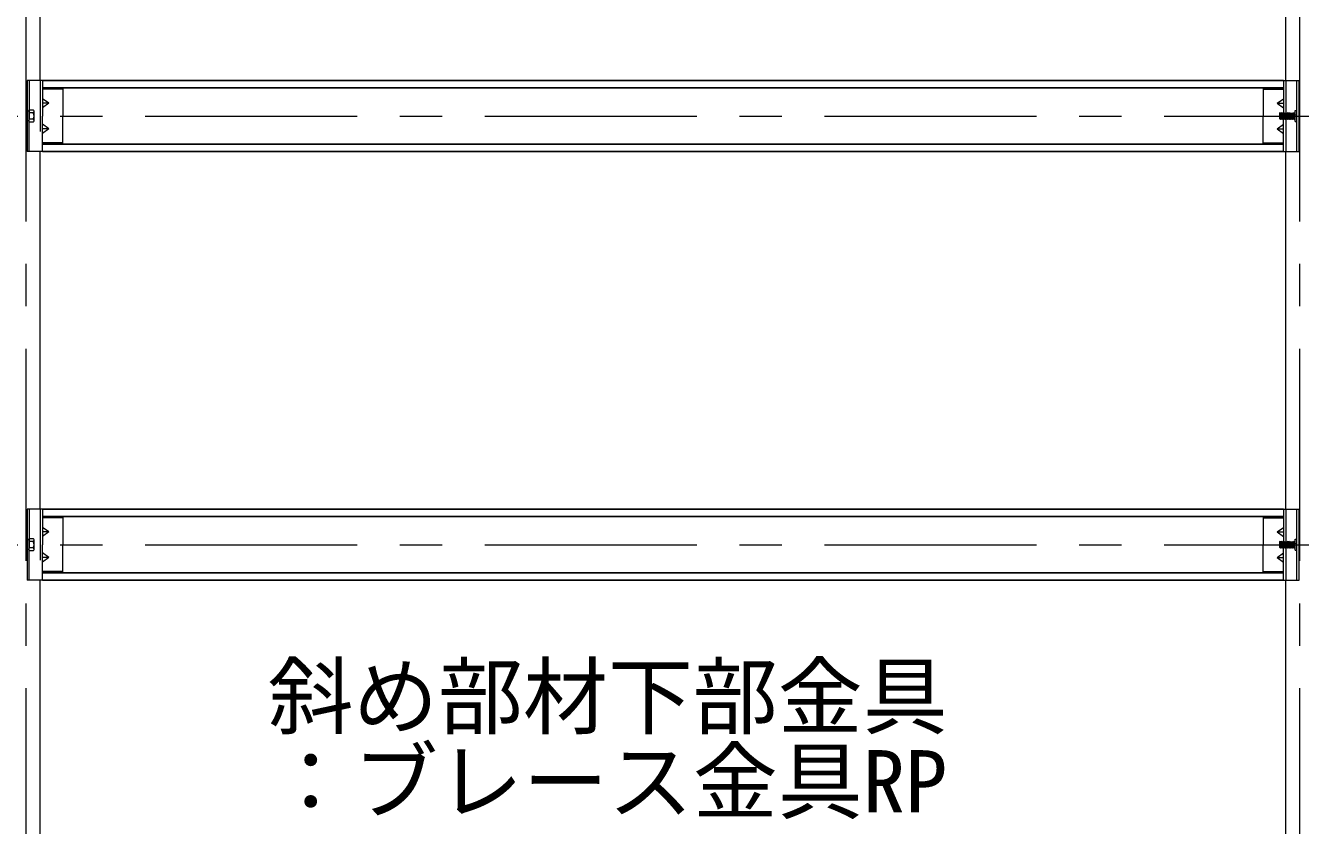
# Model space of a CAD drawing. Units: millimetres at full size, sheet at 1:30; details may follow other scales. Extents: x -5796 to 5910, y -4184 to 4114.
# Drawn here: x 133 to 1034, y 2179 to 2745 of the extents above; entities that cross this region are included whole.
import ezdxf
from ezdxf.enums import TextEntityAlignment as Align

# ---------------------------------------------------------------- set-up
doc = ezdxf.new("R2010")
doc.units = ezdxf.units.MM
doc.header["$LTSCALE"] = 30
doc.linetypes.add('CHAIN1', pattern=[8, 5, -1, 1, -1])
doc.linetypes.add('DASHED1', pattern=[1.8, 1.2, -0.6])
for name, color, linetype, lineweight in [('4-0_中心線', 4, 'CHAIN1', 9), ('4-2_野縁受け', 3, 'Continuous', 18), ('4-3_野縁', 2, 'Continuous', 25), ('4-6_文字', 7, 'Continuous', 18), ('4-A_クリップ', 7, 'Continuous', 18), ('4-B_ビス', 3, 'Continuous', 18)]:
    doc.layers.add(name, color=color, linetype=linetype, lineweight=lineweight)
doc.styles.add('ＭＳ ゴシック', font='')
doc.styles.get('ＭＳ ゴシック').set_extended_font_data('MS Gothic')

msp = doc.modelspace()

# ---------------------------------------------------------------- linework, layer by layer
at = {"layer": '4-0_中心線'}
for p, q in [((133.2, 686.31), (133.2, 3310.31)), ((1033.2, 686.31), (1033.2, 3310.31)), ((-1222.8, 2680.81), (1318.2, 2680.81)), ((-1222.8, 2377.81), (1318.2, 2377.81))]:
    msp.add_line(p, q, dxfattribs=at)
at = {"layer": '4-2_野縁受け'}
for p, q in [((143.2, 2705.81), (143.2, 2808.31)), ((1023.2, 2705.81), (1023.2, 2808.31)), ((143.2, 2402.81), (143.2, 2655.81)), ((1023.2, 2402.81), (1023.2, 2655.81)), ((143.2, 2099.81), (143.2, 2352.81)), ((1023.2, 2099.81), (1023.2, 2352.81))]:
    msp.add_line(p, q, dxfattribs=at)
at = {"layer": '4-3_野縁'}
for p, q in [((144.8, 2705.81), (1021.6, 2705.81)), ((144.8, 2700.81), (1021.6, 2700.81)), ((144.8, 2660.81), (1021.6, 2660.81)), ((144.8, 2655.81), (1021.6, 2655.81)), ((144.8, 2402.81), (1021.6, 2402.81)), ((144.8, 2397.81), (1021.6, 2397.81)), ((144.8, 2357.81), (1021.6, 2357.81)), ((144.8, 2352.81), (1021.6, 2352.81))]:
    msp.add_line(p, q, dxfattribs=at)
at = {"layer": '4-A_クリップ'}
for p, q in [((144.8, 2705.81), (133.8, 2705.81)), ((133.8, 2705.81), (133.8, 2655.81)), ((135.4, 2705.81), (135.4, 2678.71)), ((144.8, 2705.81), (144.8, 2680.81)), ((1021.6, 2705.81), (1032.6, 2705.81)), ((1021.6, 2705.81), (1021.6, 2682.91)), ((1031, 2655.81), (1031, 2705.81)), ((1032.6, 2655.81), (1032.6, 2705.81)), ((145.8, 2699.81), (144.8, 2699.81)), ((145.8, 2700.81), (145.8, 2699.81)), ((159.2, 2699.81), (145.8, 2699.81)), ((159.2, 2700.81), (159.2, 2680.81)), ((1007.2, 2700.81), (1007.2, 2680.81)), ((1007.2, 2699.81), (1020.6, 2699.81)), ((1020.6, 2700.81), (1020.6, 2699.81)), ((1020.6, 2699.81), (1021.6, 2699.81)), ((149.28, 2689.81), (144.8, 2693.06)), ((149.28, 2689.81), (144.8, 2686.56)), ((149.28, 2689.81), (144.8, 2689.81)), ((1017.12, 2689.81), (1021.6, 2693.06)), ((1017.12, 2689.81), (1021.6, 2686.56)), ((1017.12, 2689.81), (1021.6, 2689.81)), ((135.4, 2655.81), (135.4, 2678.71)), ((144.8, 2655.81), (144.8, 2680.81)), ((159.2, 2660.81), (159.2, 2680.81)), ((1007.2, 2660.81), (1007.2, 2680.81)), ((1021.6, 2655.81), (1021.6, 2678.71)), ((1029.8, 2684.61), (1031, 2684.61)), ((1029.8, 2677.01), (1029.8, 2684.61)), ((1029.8, 2677.01), (1031, 2677.01)), ((149.28, 2671.81), (144.8, 2675.06)), ((149.28, 2671.81), (144.8, 2668.56)), ((149.28, 2671.81), (144.8, 2671.81)), ((1017.12, 2671.81), (1021.6, 2675.06)), ((1017.12, 2671.81), (1021.6, 2668.56)), ((1017.12, 2671.81), (1021.6, 2671.81)), ((145.8, 2661.81), (144.8, 2661.81)), ((159.2, 2661.81), (145.8, 2661.81)), ((145.8, 2660.81), (145.8, 2661.81)), ((1007.2, 2661.81), (1020.6, 2661.81)), ((1020.6, 2661.81), (1021.6, 2661.81)), ((1020.6, 2660.81), (1020.6, 2661.81)), ((144.8, 2655.81), (133.8, 2655.81)), ((1021.6, 2655.81), (1032.6, 2655.81)), ((144.8, 2402.81), (133.8, 2402.81)), ((133.8, 2402.81), (133.8, 2352.81)), ((135.4, 2402.81), (135.4, 2375.71)), ((144.8, 2402.81), (144.8, 2377.81)), ((145.8, 2396.81), (144.8, 2396.81)), ((145.8, 2397.81), (145.8, 2396.81)), ((159.2, 2396.81), (145.8, 2396.81)), ((159.2, 2397.81), (159.2, 2377.81)), ((1007.2, 2397.81), (1007.2, 2377.81)), ((1007.2, 2396.81), (1020.6, 2396.81)), ((1020.6, 2397.81), (1020.6, 2396.81)), ((1020.6, 2396.81), (1021.6, 2396.81)), ((1021.6, 2402.81), (1032.6, 2402.81)), ((1021.6, 2402.81), (1021.6, 2379.91)), ((1031, 2352.81), (1031, 2402.81)), ((1032.6, 2352.81), (1032.6, 2402.81)), ((149.28, 2386.81), (144.8, 2390.06)), ((1017.12, 2386.81), (1021.6, 2390.06)), ((149.28, 2386.81), (144.8, 2383.56)), ((149.28, 2386.81), (144.8, 2386.81)), ((1017.12, 2386.81), (1021.6, 2383.56)), ((1017.12, 2386.81), (1021.6, 2386.81)), ((1029.8, 2381.61), (1031, 2381.61)), ((1029.8, 2374.01), (1029.8, 2381.61)), ((135.4, 2352.81), (135.4, 2375.71)), ((144.8, 2352.81), (144.8, 2377.81)), ((149.28, 2368.81), (144.8, 2372.06)), ((159.2, 2357.81), (159.2, 2377.81)), ((1007.2, 2357.81), (1007.2, 2377.81)), ((1017.12, 2368.81), (1021.6, 2372.06)), ((1021.6, 2352.81), (1021.6, 2375.71)), ((1029.8, 2374.01), (1031, 2374.01)), ((149.28, 2368.81), (144.8, 2365.56)), ((149.28, 2368.81), (144.8, 2368.81)), ((1017.12, 2368.81), (1021.6, 2365.56)), ((1017.12, 2368.81), (1021.6, 2368.81)), ((144.8, 2352.81), (133.8, 2352.81)), ((145.8, 2358.81), (144.8, 2358.81)), ((159.2, 2358.81), (145.8, 2358.81)), ((145.8, 2357.81), (145.8, 2358.81)), ((1007.2, 2358.81), (1020.6, 2358.81)), ((1020.6, 2358.81), (1021.6, 2358.81)), ((1020.6, 2357.81), (1020.6, 2358.81)), ((1021.6, 2352.81), (1032.6, 2352.81))]:
    msp.add_line(p, q, dxfattribs=at)
at = {"layer": '4-A_クリップ', "linetype": 'DASHED1'}
for p, q in [((143.2, 2705.81), (143.2, 2655.81)), ((1023.2, 2705.81), (1023.2, 2682.91)), ((135.4, 2684.31), (133.8, 2684.31)), ((135.4, 2677.31), (133.8, 2677.31)), ((1023.2, 2678.51), (1023.2, 2655.81)), ((143.2, 2402.81), (143.2, 2352.81)), ((1023.2, 2402.81), (1023.2, 2379.91)), ((135.4, 2381.31), (133.8, 2381.31)), ((135.4, 2374.31), (133.8, 2374.31)), ((1023.2, 2375.51), (1023.2, 2352.81))]:
    msp.add_line(p, q, dxfattribs=at)
at = {"layer": '4-B_ビス'}
for p, q in [((135.4, 2683.21), (135.4, 2678.41)), ((138.12, 2683.03), (135.4, 2683.03)), ((138.12, 2678.59), (135.4, 2678.59)), ((138.76, 2677.48), (138.76, 2684.14)), ((1018.9, 2682.91), (1019.2, 2683.21)), ((1018.9, 2682.91), (1019.2, 2678.71)), ((1018.9, 2682.91), (1018.9, 2678.71)), ((1019.2, 2678.71), (1018.9, 2678.71)), ((1019.2, 2683.21), (1019.5, 2682.91)), ((1019.2, 2678.71), (1019.5, 2678.41)), ((1019.5, 2682.91), (1019.8, 2678.71)), ((1019.5, 2678.41), (1019.8, 2678.71)), ((1019.8, 2682.91), (1020.1, 2678.71)), ((1020.4, 2682.91), (1020.7, 2678.71)), ((1020.7, 2682.91), (1021, 2678.71)), ((1021.3, 2682.91), (1021.6, 2678.71)), ((1021.6, 2682.91), (1021.9, 2678.71)), ((1022.2, 2682.91), (1022.5, 2678.71)), ((1022.2, 2682.91), (1022.5, 2682.91)), ((1022.5, 2682.91), (1022.8, 2683.21)), ((1022.5, 2682.91), (1022.8, 2678.71)), ((1022.8, 2683.21), (1023.1, 2682.91)), ((1023.1, 2682.91), (1023.4, 2678.71)), ((1023.4, 2682.91), (1023.7, 2678.71)), ((1024, 2682.91), (1024.3, 2678.71)), ((1024.3, 2682.91), (1024.6, 2678.71)), ((1024.9, 2682.91), (1025.2, 2678.71)), ((1025.2, 2682.91), (1025.5, 2678.71)), ((1025.8, 2682.91), (1026.1, 2678.71)), ((1026.1, 2682.91), (1026.4, 2678.71)), ((1026.7, 2682.91), (1027, 2678.71)), ((1027, 2682.91), (1027.3, 2678.71)), ((1027.6, 2682.91), (1027.9, 2678.71)), ((1027.9, 2682.91), (1028.2, 2678.71)), ((1028.5, 2682.91), (1028.8, 2678.71)), ((1028.5, 2682.91), (1028.8, 2682.91)), ((1028.8, 2682.91), (1029.1, 2683.21)), ((1028.8, 2682.91), (1029.1, 2678.71)), ((1028.8, 2678.71), (1029.1, 2678.71)), ((1029.1, 2683.21), (1029.4, 2682.91)), ((1029.4, 2682.91), (1029.7, 2678.71)), ((1029.4, 2682.91), (1029.7, 2682.91)), ((1029.7, 2682.91), (1029.8, 2683.01)), ((1029.7, 2682.91), (1029.8, 2681.51)), ((1029.7, 2678.71), (1029.8, 2678.71)), ((135.4, 2380.21), (135.4, 2375.41)), ((138.12, 2380.03), (135.4, 2380.03)), ((138.76, 2374.48), (138.76, 2381.14)), ((1018.9, 2379.91), (1019.2, 2380.21)), ((1018.9, 2379.91), (1019.2, 2375.71)), ((1018.9, 2379.91), (1018.9, 2375.71)), ((1019.2, 2380.21), (1019.5, 2379.91)), ((1019.5, 2379.91), (1019.8, 2375.71)), ((1019.8, 2379.91), (1020.1, 2375.71)), ((1020.4, 2379.91), (1020.7, 2375.71)), ((1020.7, 2379.91), (1021, 2375.71)), ((1021.3, 2379.91), (1021.6, 2375.71)), ((1021.6, 2379.91), (1021.9, 2375.71)), ((1022.2, 2379.91), (1022.5, 2375.71)), ((1022.2, 2379.91), (1022.5, 2379.91)), ((1022.5, 2379.91), (1022.8, 2380.21)), ((1022.5, 2379.91), (1022.8, 2375.71)), ((1022.8, 2380.21), (1023.1, 2379.91)), ((1023.1, 2379.91), (1023.4, 2375.71)), ((1023.4, 2379.91), (1023.7, 2375.71)), ((1024, 2379.91), (1024.3, 2375.71)), ((1024.3, 2379.91), (1024.6, 2375.71)), ((1024.9, 2379.91), (1025.2, 2375.71)), ((1025.2, 2379.91), (1025.5, 2375.71)), ((1025.8, 2379.91), (1026.1, 2375.71)), ((1026.1, 2379.91), (1026.4, 2375.71)), ((1026.7, 2379.91), (1027, 2375.71)), ((1027, 2379.91), (1027.3, 2375.71)), ((1027.6, 2379.91), (1027.9, 2375.71)), ((1027.9, 2379.91), (1028.2, 2375.71)), ((1028.5, 2379.91), (1028.8, 2375.71)), ((1028.5, 2379.91), (1028.8, 2379.91)), ((1028.8, 2379.91), (1029.1, 2380.21)), ((1028.8, 2379.91), (1029.1, 2375.71)), ((1029.1, 2380.21), (1029.4, 2379.91)), ((1029.4, 2379.91), (1029.7, 2375.71)), ((1029.4, 2379.91), (1029.7, 2379.91)), ((1029.7, 2379.91), (1029.8, 2380.01)), ((1029.7, 2379.91), (1029.8, 2378.51)), ((138.12, 2375.59), (135.4, 2375.59)), ((1019.2, 2375.71), (1018.9, 2375.71)), ((1019.2, 2375.71), (1019.5, 2375.41)), ((1019.5, 2375.41), (1019.8, 2375.71)), ((1028.8, 2375.71), (1029.1, 2375.71)), ((1029.7, 2375.71), (1029.8, 2375.71))]:
    msp.add_line(p, q, dxfattribs=at)
for points in [[(138.12, 2676.38), (135.4, 2676.38), (135.4, 2685.24), (138.12, 2685.24)], [(1019.5, 2682.91), (1019.8, 2682.91), (1020.1, 2683.21), (1020.4, 2682.91)], [(1019.8, 2678.71), (1020.1, 2678.71), (1020.4, 2678.41), (1020.7, 2678.71)], [(1020.4, 2682.91), (1020.7, 2682.91), (1021, 2683.21), (1021.3, 2682.91)], [(1020.7, 2678.71), (1021, 2678.71), (1021.3, 2678.41), (1021.6, 2678.71)], [(1021.3, 2682.91), (1021.6, 2682.91), (1021.9, 2683.21), (1022.2, 2682.91)], [(1021.6, 2678.71), (1021.9, 2678.71), (1022.2, 2678.41)], [(1022.2, 2678.41), (1022.5, 2678.71), (1022.8, 2678.71)], [(1022.8, 2678.71), (1023.1, 2678.41), (1023.4, 2678.71)], [(1023.1, 2682.91), (1023.4, 2682.91), (1023.7, 2683.21), (1024, 2682.91)], [(1023.4, 2678.71), (1023.7, 2678.71), (1024, 2678.41), (1024.3, 2678.71)], [(1024, 2682.91), (1024.3, 2682.91), (1024.6, 2683.21), (1024.9, 2682.91)], [(1024.3, 2678.71), (1024.6, 2678.71), (1024.9, 2678.41), (1025.2, 2678.71)], [(1024.9, 2682.91), (1025.2, 2682.91), (1025.5, 2683.21), (1025.8, 2682.91)], [(1025.2, 2678.71), (1025.5, 2678.71), (1025.8, 2678.41), (1026.1, 2678.71)], [(1025.8, 2682.91), (1026.1, 2682.91), (1026.4, 2683.21), (1026.7, 2682.91)], [(1026.1, 2678.71), (1026.4, 2678.71), (1026.7, 2678.41), (1027, 2678.71)], [(1026.7, 2682.91), (1027, 2682.91), (1027.3, 2683.21), (1027.6, 2682.91)], [(1027, 2678.71), (1027.3, 2678.71), (1027.6, 2678.41), (1027.9, 2678.71)], [(1027.6, 2682.91), (1027.9, 2682.91), (1028.2, 2683.21), (1028.5, 2682.91)], [(1027.9, 2678.71), (1028.2, 2678.71), (1028.5, 2678.41), (1028.8, 2678.71)], [(1029.1, 2678.71), (1029.4, 2678.41), (1029.7, 2678.71)], [(138.12, 2373.38), (135.4, 2373.38), (135.4, 2382.24), (138.12, 2382.24)], [(1019.5, 2379.91), (1019.8, 2379.91), (1020.1, 2380.21), (1020.4, 2379.91)], [(1020.4, 2379.91), (1020.7, 2379.91), (1021, 2380.21), (1021.3, 2379.91)], [(1021.3, 2379.91), (1021.6, 2379.91), (1021.9, 2380.21), (1022.2, 2379.91)], [(1023.1, 2379.91), (1023.4, 2379.91), (1023.7, 2380.21), (1024, 2379.91)], [(1024, 2379.91), (1024.3, 2379.91), (1024.6, 2380.21), (1024.9, 2379.91)], [(1024.9, 2379.91), (1025.2, 2379.91), (1025.5, 2380.21), (1025.8, 2379.91)], [(1025.8, 2379.91), (1026.1, 2379.91), (1026.4, 2380.21), (1026.7, 2379.91)], [(1026.7, 2379.91), (1027, 2379.91), (1027.3, 2380.21), (1027.6, 2379.91)], [(1027.6, 2379.91), (1027.9, 2379.91), (1028.2, 2380.21), (1028.5, 2379.91)], [(1019.8, 2375.71), (1020.1, 2375.71), (1020.4, 2375.41), (1020.7, 2375.71)], [(1020.7, 2375.71), (1021, 2375.71), (1021.3, 2375.41), (1021.6, 2375.71)], [(1021.6, 2375.71), (1021.9, 2375.71), (1022.2, 2375.41)], [(1022.2, 2375.41), (1022.5, 2375.71), (1022.8, 2375.71)], [(1022.8, 2375.71), (1023.1, 2375.41), (1023.4, 2375.71)], [(1023.4, 2375.71), (1023.7, 2375.71), (1024, 2375.41), (1024.3, 2375.71)], [(1024.3, 2375.71), (1024.6, 2375.71), (1024.9, 2375.41), (1025.2, 2375.71)], [(1025.2, 2375.71), (1025.5, 2375.71), (1025.8, 2375.41), (1026.1, 2375.71)], [(1026.1, 2375.71), (1026.4, 2375.71), (1026.7, 2375.41), (1027, 2375.71)], [(1027, 2375.71), (1027.3, 2375.71), (1027.6, 2375.41), (1027.9, 2375.71)], [(1027.9, 2375.71), (1028.2, 2375.71), (1028.5, 2375.41), (1028.8, 2375.71)], [(1029.1, 2375.71), (1029.4, 2375.41), (1029.7, 2375.71)]]:
    msp.add_lwpolyline(points, dxfattribs=at)
for centre, radius, start, end in [((137.48, 2684.14), 1.28, 299.99998, 59.99998), ((134.6, 2680.81), 4.16, 327.79576, 32.20422), ((137.48, 2677.48), 1.28, 299.99998, 60), ((137.48, 2381.14), 1.28, 299.99998, 59.99998), ((134.6, 2377.81), 4.16, 327.79576, 32.20422), ((137.48, 2374.48), 1.28, 299.99998, 60)]:
    msp.add_arc(centre, radius, start, end, dxfattribs=at)

# ---------------------------------------------------------------- texts
at = {"layer": '4-6_文字', "color": 4, "style": 'ＭＳ ゴシック'}
for s, p in [('斜め部材下部金具', (304.27, 2235.37)), ('：ブレース金具RP', (304.27, 2175.37))]:
    msp.add_text(s, height=43.99, dxfattribs=at).set_placement(p, align=Align.BOTTOM_LEFT)

doc.saveas('drawing.dxf')
